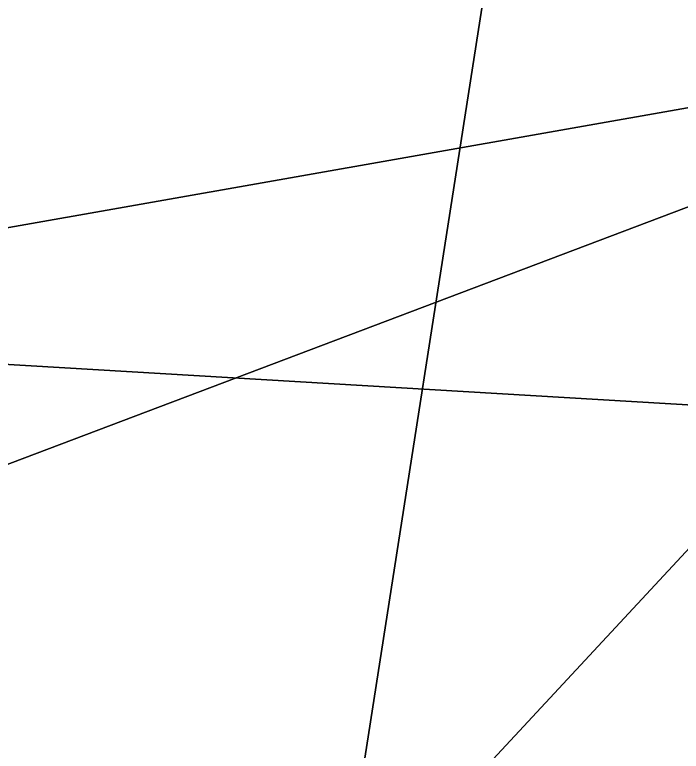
# Model space of a CAD drawing. Header units: metres. Extents: x 503497 to 504361, y 6966567 to 6966857.
# Drawn here: x 504125.4253 to 504125.7174, y 6966710.0984 to 6966710.421 of the extents above; entities that cross this region are included whole.
import ezdxf

# ---------------------------------------------------------------- set-up
doc = ezdxf.new("R2010")
doc.units = ezdxf.units.M

msp = doc.modelspace()

# ---------------------------------------------------------------- linework, layer by layer
at = {"layer": 'SHADOW_APPROVED_20260314T074000'}
for points in [[(504124.9683, 6966704.1079), (504125.9354, 6966710.4181), (504038.1809, 6966694.9617), (504037.2138, 6966688.6515), (504124.9683, 6966704.1079)], [(504125.9354, 6966710.4181), (504127.8093, 6966710.1258), (504040.0548, 6966694.6694), (504038.1809, 6966694.9617), (504125.9354, 6966710.4181)]]:
    msp.add_lwpolyline(points, close=True, dxfattribs=at)
at = {"layer": 'SHADOW_APPROVED_20260426T070000'}
for points in [[(504124.9683, 6966704.1079), (504125.9354, 6966710.4181), (503908.8078, 6966628.3563), (503907.8407, 6966622.0461), (504124.9683, 6966704.1079)], [(504125.9354, 6966710.4181), (504127.8093, 6966710.1258), (503910.6817, 6966628.064), (503908.8078, 6966628.3563), (504125.9354, 6966710.4181)]]:
    msp.add_lwpolyline(points, close=True, dxfattribs=at)
at = {"layer": 'SHADOW_APPROVED_20260621T090000'}
for points in [[(504124.9683, 6966704.1079), (504125.9354, 6966710.4181), (504067.4191, 6966647.4865), (504066.452, 6966641.1763), (504124.9683, 6966704.1079)], [(504125.9354, 6966710.4181), (504127.8093, 6966710.1258), (504069.293, 6966647.1942), (504067.4191, 6966647.4865), (504125.9354, 6966710.4181)]]:
    msp.add_lwpolyline(points, close=True, dxfattribs=at)
at = {"layer": 'SHADOW_APPROVED_20261221T090000'}
for points in [[(504127.8093, 6966710.1258), (504128.3574, 6966713.6393), (504098.1027, 6966715.4387), (504097.5546, 6966711.9252), (504127.8093, 6966710.1258)], [(504125.9354, 6966710.4181), (504127.8093, 6966710.1258), (504097.5546, 6966711.9252), (504095.6807, 6966712.2175), (504125.9354, 6966710.4181)]]:
    msp.add_lwpolyline(points, close=True, dxfattribs=at)
at = {"layer": 'SHADOW_COMPARATOR_RL48_20260314T074000'}
for points in [[(504124.9683, 6966704.1079), (504125.9354, 6966710.4181), (504071.2163, 6966700.7803), (504070.2492, 6966694.4701), (504124.9683, 6966704.1079)], [(504125.9354, 6966710.4181), (504127.8093, 6966710.1258), (504073.0902, 6966700.488), (504071.2163, 6966700.7803), (504125.9354, 6966710.4181)]]:
    msp.add_lwpolyline(points, close=True, dxfattribs=at)
at = {"layer": 'SHADOW_COMPARATOR_RL48_20260426T070000'}
for points in [[(504124.9683, 6966704.1079), (504125.9354, 6966710.4181), (503990.5461, 6966659.2487), (503989.579, 6966652.9385), (504124.9683, 6966704.1079)], [(504125.9354, 6966710.4181), (504127.8093, 6966710.1258), (503992.42, 6966658.9564), (503990.5461, 6966659.2487), (504125.9354, 6966710.4181)]]:
    msp.add_lwpolyline(points, close=True, dxfattribs=at)
at = {"layer": 'SHADOW_COMPARATOR_RL48_20260621T090000'}
for points in [[(504161.9915, 6966748.8559), (504162.3543, 6966751.1815), (504125.8666, 6966711.9407), (504125.5038, 6966709.6151), (504161.9915, 6966748.8559)], [(504093.1175, 6966701.6249), (504095.4663, 6966716.6828), (504124.4947, 6966712.1547), (504124.1319, 6966709.8291), (504125.5038, 6966709.6151), (504125.8666, 6966711.9407), (504140.5732, 6966709.6467), (504138.8272, 6966698.4536), (504135.5479, 6966698.9651), (504135.3861, 6966697.9278), (504138.314, 6966697.4711), (504136.5837, 6966686.3784), (504122.1114, 6966688.6359), (504121.8165, 6966686.7453), (504113.0494, 6966688.1129), (504113.5035, 6966691.0241), (504110.4417, 6966691.5017), (504110.2904, 6966690.5313), (504101.9583, 6966691.831), (504101.5355, 6966689.1206), (504091.4133, 6966690.6995), (504093.1175, 6966701.6249)], [(504124.9683, 6966704.1079), (504125.9354, 6966710.4181), (504089.4477, 6966671.1773), (504088.4806, 6966664.8671), (504124.9683, 6966704.1079)], [(504125.9354, 6966710.4181), (504127.8093, 6966710.1258), (504091.3216, 6966670.885), (504089.4477, 6966671.1773), (504125.9354, 6966710.4181)]]:
    msp.add_lwpolyline(points, close=True, dxfattribs=at)
at = {"layer": 'SHADOW_COMPARATOR_RL48_20261221T090000'}
for points in [[(504127.8093, 6966710.1258), (504128.3574, 6966713.6393), (504109.4922, 6966714.7613), (504108.9441, 6966711.2478), (504127.8093, 6966710.1258)], [(504125.9354, 6966710.4181), (504127.8093, 6966710.1258), (504108.9441, 6966711.2478), (504107.0702, 6966711.5401), (504125.9354, 6966710.4181)]]:
    msp.add_lwpolyline(points, close=True, dxfattribs=at)

doc.saveas('drawing.dxf')
